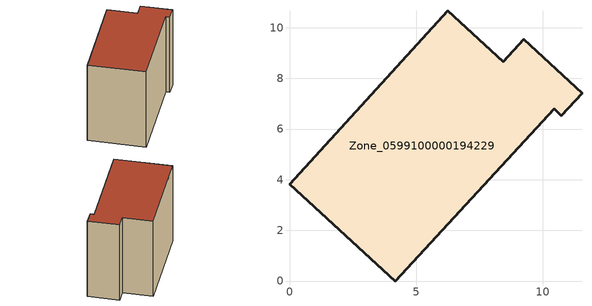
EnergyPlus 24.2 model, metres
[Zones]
Zone_0599100000194229
 floor ground (C_G): 9.24,9.54 11.54,7.42 10.72,6.53 10.44,6.79 4.17,0 0,3.83 6.24,10.66 8.43,8.65 z0
 wall outside (C_F): 6.24,10.66 0,3.83 4.17,0 10.44,6.79 10.72,6.53 11.54,7.42 9.24,9.54 8.43,8.65 6.24,10.66 z0:8.67
 roof outside (C_R): 9.24,9.54 8.43,8.65 6.24,10.66 0,3.83 4.17,0 10.44,6.79 10.72,6.53 11.54,7.42 z8.67
[BUILDING]
Pand.0599100000194229: North Axis=0; Terrain=City; Loads Convergence Tolerance Value=0.04; Temperature Convergence Tolerance Value=0.4; Solar Distribution=FullExterior; Maximum Number of Warmup Days=25; Minimum Number of Warmup Days=1
[Site:Location]
Rotterdam.The.Hague.AP_ZH_NLD Design_Conditions: Latitude=51.96; Longitude=4.45; Time Zone=1; Elevation=-4.5
[SITE:GROUNDTEMPERATURE:BUILDINGSURFACE]
18, 18, 18, 18, 18, 18, 18, 18, 18, 18, 18, 18
[MATERIAL] Thermal Absorptance=0.9; Solar Absorptance=0.7; Visible Absorptance=0.7
Name | Roughness | Thickness | Conductivity | Density | Specific Heat
G.TI.1975-1991 | MediumSmooth | 0.15 | 0.288461 | 540 | 1210
F.TI.1975-1991 | Rough | 0.3 | 0.230769 | 1920 | 840
R.TI.1975-1991 | MediumRough | 0.2 | 0.153846 | 1500 | 1000
[CONSTRUCTION]
C_G: G.TI.1975-1991
C_F: F.TI.1975-1991
C_R: R.TI.1975-1991
[ZONE]
Zone_0599100000194229: Type=1; Multiplier=1; Ceiling Height=Autocalculate; Volume=Autocalculate; Floor Area=autocalculate; Part of Total Floor Area=Yes
[ZONEINFILTRATION:DESIGNFLOWRATE]
Infil_Zone_0599100000194229: Zone or ZoneList or Space or SpaceList=Zone_0599100000194229; Schedule=AlwaysOn; Design Flow Rate Calculation Method=Flow/Area; Flow Rate per Floor Area=0.003; Constant Term Coefficient=1; Temperature Term Coefficient=0; Velocity Term Coefficient=0; Velocity Squared Term Coefficient=0
[HVACTEMPLATE:ZONE:IDEALLOADSAIRSYSTEM]
Zone_0599100000194229: Maximum Heating Supply Air Temperature=50; Minimum Cooling Supply Air Temperature=13; Maximum Heating Supply Air Humidity Ratio=0.0156; Minimum Cooling Supply Air Humidity Ratio=0.0077; Heating Limit=NoLimit; Cooling Limit=NoLimit; Dehumidification Control Type=ConstantSensibleHeatRatio; Cooling Sensible Heat Ratio=0.7; Dehumidification Setpoint=60; Humidification Control Type=None; Humidification Setpoint=30; Outdoor Air Method=None; Outdoor Air Flow Rate per Person=0.00944; Outdoor Air Flow Rate per Zone Floor Area=0; Outdoor Air Flow Rate per Zone=0; Demand Controlled Ventilation Type=None; Outdoor Air Economizer Type=NoEconomizer; Heat Recovery Type=None; Sensible Heat Recovery Effectiveness=0.7; Latent Heat Recovery Effectiveness=0.65
[ZONECONTROL:THERMOSTAT]
ThermostatControl_Zone_0599100000194229: Zone or ZoneList=Zone_0599100000194229; Control Type Schedule=DualSetpointControlType; Control 1=Thermostat_Zone_0599100000194229; Temperature Difference Between Cutout And Setpoint=0
[THERMOSTATSETPOINT:DUALSETPOINT]
Thermostat_Zone_0599100000194229: Heating Setpoint Temperature Schedule=HeatingSetpoint_Zone_0599100000194229; Cooling Setpoint Temperature Schedule=CoolingSetpoint_Zone_0599100000194229
[SCHEDULE:COMPACT]
HeatingSetpoint_Zone_0599100000194229: Through: 12/31, For: AllDays, Until: 24:00, 21
CoolingSetpoint_Zone_0599100000194229: Through: 12/31, For: AllDays, Until: 24:00, 24
DualSetpointControlType: Through: 12/31, For: AllDays, Until: 24:00, 4
AlwaysOn: Through: 12/31, For: AllDays, Until: 24:00, 1
